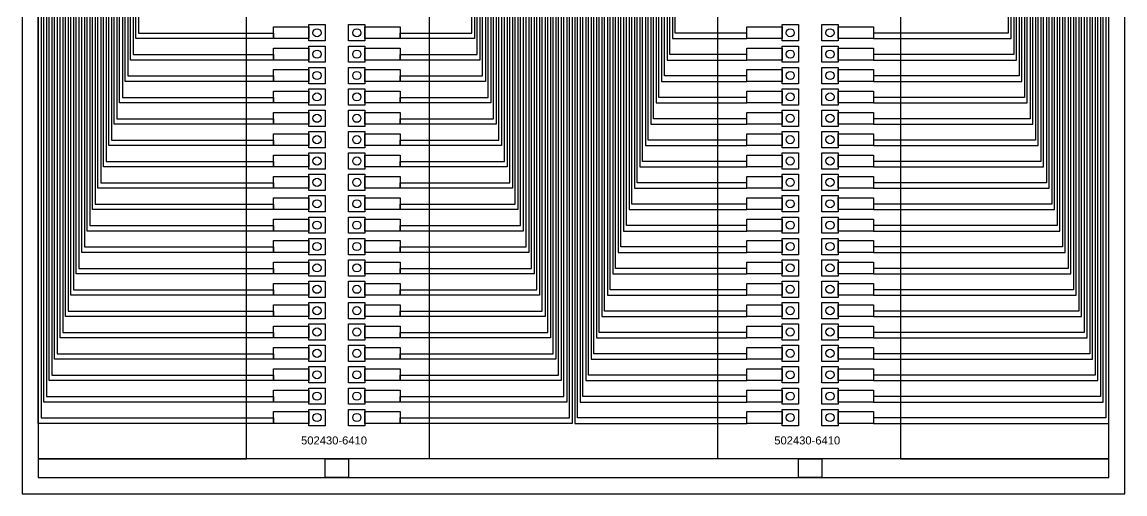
# Model space of a CAD drawing. Header units: inches. Extents: x 11033 to 102276, y 10578 to 36264.
# Drawn here: x 23942 to 44605, y 10690 to 19520 of the extents above; entities that cross this region are included whole.
import ezdxf

# ---------------------------------------------------------------- set-up
doc = ezdxf.new("R2010")
doc.units = ezdxf.units.IN
doc.header["$MEASUREMENT"] = 0
for name, color, linetype in [('board outline', 130, 'Continuous'), ('bottom copper', 160, 'Continuous'), ('bottom solder mask', 94, 'Continuous'), ('drill', 44, 'Continuous'), ('top copper', 10, 'Continuous'), ('top solder mask', 90, 'Continuous')]:
    doc.layers.add(name, color=color, linetype=linetype)
doc.styles.get("Standard").update_dxf_attribs({"font": 'arial.ttf'})

msp = doc.modelspace()

# ---------------------------------------------------------------- linework, layer by layer
at = {"layer": 'board outline'}
msp.add_lwpolyline([(23942, 10690), (44605, 10690), (44605, 36264), (23942, 36264)], close=True, dxfattribs=at)
at = {"layer": 'bottom copper'}
for points in [[(24246, 25195), (24246, 11345), (28146, 11345), (28146, 12345), (28146, 25195)], [(31575, 25195), (36971, 25195), (36971, 15295), (36971, 11345), (31575, 11345)], [(40400, 25195), (40400, 11345), (44300, 11345), (44300, 12345), (44300, 25195)], [(29315, 19210), (28655, 19210), (28655, 19430), (29315, 19430)], [(29315, 19167), (29315, 19472), (29620, 19472), (29620, 19167)], [(30060, 19167), (30060, 19472), (30365, 19472), (30365, 19167)], [(31025, 19210), (30365, 19210), (30365, 19430), (31025, 19430)], [(38181, 19210), (37521, 19210), (37521, 19430), (38181, 19430)], [(38181, 19167), (38181, 19472), (38486, 19472), (38486, 19167)], [(38926, 19167), (38926, 19472), (39231, 19472), (39231, 19167)], [(39891, 19210), (39231, 19210), (39231, 19430), (39891, 19430)], [(29315, 18810), (28655, 18810), (28655, 19030), (29315, 19030)], [(29315, 18767), (29315, 19072), (29620, 19072), (29620, 18767)], [(30060, 18767), (30060, 19072), (30365, 19072), (30365, 18767)], [(31025, 18810), (30365, 18810), (30365, 19030), (31025, 19030)], [(38181, 18810), (37521, 18810), (37521, 19030), (38181, 19030)], [(38181, 18767), (38181, 19072), (38486, 19072), (38486, 18767)], [(38926, 18767), (38926, 19072), (39231, 19072), (39231, 18767)], [(39891, 18810), (39231, 18810), (39231, 19030), (39891, 19030)], [(29315, 18410), (28655, 18410), (28655, 18630), (29315, 18630)], [(29315, 18367), (29315, 18672), (29620, 18672), (29620, 18367)], [(30060, 18367), (30060, 18672), (30365, 18672), (30365, 18367)], [(31025, 18410), (30365, 18410), (30365, 18630), (31025, 18630)], [(38181, 18410), (37521, 18410), (37521, 18630), (38181, 18630)], [(38181, 18367), (38181, 18672), (38486, 18672), (38486, 18367)], [(38926, 18367), (38926, 18672), (39231, 18672), (39231, 18367)], [(39891, 18410), (39231, 18410), (39231, 18630), (39891, 18630)], [(29315, 18010), (28655, 18010), (28655, 18230), (29315, 18230)], [(29315, 17967), (29315, 18272), (29620, 18272), (29620, 17967)], [(30060, 17967), (30060, 18272), (30365, 18272), (30365, 17967)], [(31025, 18010), (30365, 18010), (30365, 18230), (31025, 18230)], [(38181, 18010), (37521, 18010), (37521, 18230), (38181, 18230)], [(38181, 17967), (38181, 18272), (38486, 18272), (38486, 17967)], [(38926, 17967), (38926, 18272), (39231, 18272), (39231, 17967)], [(39891, 18010), (39231, 18010), (39231, 18230), (39891, 18230)], [(29315, 17610), (28655, 17610), (28655, 17830), (29315, 17830)], [(29315, 17567), (29315, 17872), (29620, 17872), (29620, 17567)], [(30060, 17567), (30060, 17872), (30365, 17872), (30365, 17567)], [(31025, 17610), (30365, 17610), (30365, 17830), (31025, 17830)], [(38181, 17610), (37521, 17610), (37521, 17830), (38181, 17830)], [(38181, 17567), (38181, 17872), (38486, 17872), (38486, 17567)], [(38926, 17567), (38926, 17872), (39231, 17872), (39231, 17567)], [(39891, 17610), (39231, 17610), (39231, 17830), (39891, 17830)], [(29315, 17210), (28655, 17210), (28655, 17430), (29315, 17430)], [(29315, 17167), (29315, 17472), (29620, 17472), (29620, 17167)], [(30060, 17167), (30060, 17472), (30365, 17472), (30365, 17167)], [(31025, 17210), (30365, 17210), (30365, 17430), (31025, 17430)], [(38181, 17210), (37521, 17210), (37521, 17430), (38181, 17430)], [(38181, 17167), (38181, 17472), (38486, 17472), (38486, 17167)], [(38926, 17167), (38926, 17472), (39231, 17472), (39231, 17167)], [(39891, 17210), (39231, 17210), (39231, 17430), (39891, 17430)], [(29315, 16810), (28655, 16810), (28655, 17030), (29315, 17030)], [(29315, 16767), (29315, 17072), (29620, 17072), (29620, 16767)], [(30060, 16767), (30060, 17072), (30365, 17072), (30365, 16767)], [(31025, 16810), (30365, 16810), (30365, 17030), (31025, 17030)], [(38181, 16810), (37521, 16810), (37521, 17030), (38181, 17030)], [(38181, 16767), (38181, 17072), (38486, 17072), (38486, 16767)], [(38926, 16767), (38926, 17072), (39231, 17072), (39231, 16767)], [(39891, 16810), (39231, 16810), (39231, 17030), (39891, 17030)], [(29315, 16410), (28655, 16410), (28655, 16630), (29315, 16630)], [(29315, 16367), (29315, 16672), (29620, 16672), (29620, 16367)], [(30060, 16367), (30060, 16672), (30365, 16672), (30365, 16367)], [(31025, 16410), (30365, 16410), (30365, 16630), (31025, 16630)], [(38181, 16410), (37521, 16410), (37521, 16630), (38181, 16630)], [(38181, 16367), (38181, 16672), (38486, 16672), (38486, 16367)], [(38926, 16367), (38926, 16672), (39231, 16672), (39231, 16367)], [(39891, 16410), (39231, 16410), (39231, 16630), (39891, 16630)], [(29315, 16010), (28655, 16010), (28655, 16230), (29315, 16230)], [(29315, 15967), (29315, 16272), (29620, 16272), (29620, 15967)], [(30060, 15967), (30060, 16272), (30365, 16272), (30365, 15967)], [(31025, 16010), (30365, 16010), (30365, 16230), (31025, 16230)], [(38181, 16010), (37521, 16010), (37521, 16230), (38181, 16230)], [(38181, 15967), (38181, 16272), (38486, 16272), (38486, 15967)], [(38926, 15967), (38926, 16272), (39231, 16272), (39231, 15967)], [(39891, 16010), (39231, 16010), (39231, 16230), (39891, 16230)], [(29315, 15610), (28655, 15610), (28655, 15830), (29315, 15830)], [(29315, 15567), (29315, 15872), (29620, 15872), (29620, 15567)], [(30060, 15567), (30060, 15872), (30365, 15872), (30365, 15567)], [(31025, 15610), (30365, 15610), (30365, 15830), (31025, 15830)], [(38181, 15610), (37521, 15610), (37521, 15830), (38181, 15830)], [(38181, 15567), (38181, 15872), (38486, 15872), (38486, 15567)], [(38926, 15567), (38926, 15872), (39231, 15872), (39231, 15567)], [(39891, 15610), (39231, 15610), (39231, 15830), (39891, 15830)], [(29315, 15210), (28655, 15210), (28655, 15430), (29315, 15430)], [(29315, 15167), (29315, 15472), (29620, 15472), (29620, 15167)], [(30060, 15167), (30060, 15472), (30365, 15472), (30365, 15167)], [(31025, 15210), (30365, 15210), (30365, 15430), (31025, 15430)], [(38181, 15210), (37521, 15210), (37521, 15430), (38181, 15430)], [(38181, 15167), (38181, 15472), (38486, 15472), (38486, 15167)], [(38926, 15167), (38926, 15472), (39231, 15472), (39231, 15167)], [(39891, 15210), (39231, 15210), (39231, 15430), (39891, 15430)], [(29315, 14810), (28655, 14810), (28655, 15030), (29315, 15030)], [(29315, 14767), (29315, 15072), (29620, 15072), (29620, 14767)], [(30060, 14767), (30060, 15072), (30365, 15072), (30365, 14767)], [(31025, 14810), (30365, 14810), (30365, 15030), (31025, 15030)], [(38181, 14810), (37521, 14810), (37521, 15030), (38181, 15030)], [(38181, 14767), (38181, 15072), (38486, 15072), (38486, 14767)], [(38926, 14767), (38926, 15072), (39231, 15072), (39231, 14767)], [(39891, 14810), (39231, 14810), (39231, 15030), (39891, 15030)], [(29315, 14367), (29315, 14672), (29620, 14672), (29620, 14367)], [(30060, 14367), (30060, 14672), (30365, 14672), (30365, 14367)], [(38181, 14367), (38181, 14672), (38486, 14672), (38486, 14367)], [(38926, 14367), (38926, 14672), (39231, 14672), (39231, 14367)], [(29315, 14410), (28655, 14410), (28655, 14630), (29315, 14630)], [(31025, 14410), (30365, 14410), (30365, 14630), (31025, 14630)], [(38181, 14410), (37521, 14410), (37521, 14630), (38181, 14630)], [(39891, 14410), (39231, 14410), (39231, 14630), (39891, 14630)], [(29315, 13967), (29315, 14272), (29620, 14272), (29620, 13967)], [(30060, 13967), (30060, 14272), (30365, 14272), (30365, 13967)], [(38181, 13967), (38181, 14272), (38486, 14272), (38486, 13967)], [(38926, 13967), (38926, 14272), (39231, 14272), (39231, 13967)], [(29315, 14010), (28655, 14010), (28655, 14230), (29315, 14230)], [(31025, 14010), (30365, 14010), (30365, 14230), (31025, 14230)], [(38181, 14010), (37521, 14010), (37521, 14230), (38181, 14230)], [(39891, 14010), (39231, 14010), (39231, 14230), (39891, 14230)], [(29315, 13567), (29315, 13872), (29620, 13872), (29620, 13567)], [(30060, 13567), (30060, 13872), (30365, 13872), (30365, 13567)], [(38181, 13567), (38181, 13872), (38486, 13872), (38486, 13567)], [(38926, 13567), (38926, 13872), (39231, 13872), (39231, 13567)], [(29315, 13610), (28655, 13610), (28655, 13830), (29315, 13830)], [(31025, 13610), (30365, 13610), (30365, 13830), (31025, 13830)], [(38181, 13610), (37521, 13610), (37521, 13830), (38181, 13830)], [(39891, 13610), (39231, 13610), (39231, 13830), (39891, 13830)], [(29315, 13167), (29315, 13472), (29620, 13472), (29620, 13167)], [(30060, 13167), (30060, 13472), (30365, 13472), (30365, 13167)], [(38181, 13167), (38181, 13472), (38486, 13472), (38486, 13167)], [(38926, 13167), (38926, 13472), (39231, 13472), (39231, 13167)], [(29315, 13210), (28655, 13210), (28655, 13430), (29315, 13430)], [(31025, 13210), (30365, 13210), (30365, 13430), (31025, 13430)], [(38181, 13210), (37521, 13210), (37521, 13430), (38181, 13430)], [(39891, 13210), (39231, 13210), (39231, 13430), (39891, 13430)], [(29315, 12810), (28655, 12810), (28655, 13030), (29315, 13030)], [(29315, 12767), (29315, 13072), (29620, 13072), (29620, 12767)], [(30060, 12767), (30060, 13072), (30365, 13072), (30365, 12767)], [(31025, 12810), (30365, 12810), (30365, 13030), (31025, 13030)], [(38181, 12810), (37521, 12810), (37521, 13030), (38181, 13030)], [(38181, 12767), (38181, 13072), (38486, 13072), (38486, 12767)], [(38926, 12767), (38926, 13072), (39231, 13072), (39231, 12767)], [(39891, 12810), (39231, 12810), (39231, 13030), (39891, 13030)], [(29315, 12410), (28655, 12410), (28655, 12630), (29315, 12630)], [(29315, 12367), (29315, 12672), (29620, 12672), (29620, 12367)], [(30060, 12367), (30060, 12672), (30365, 12672), (30365, 12367)], [(31025, 12410), (30365, 12410), (30365, 12630), (31025, 12630)], [(38181, 12410), (37521, 12410), (37521, 12630), (38181, 12630)], [(38181, 12367), (38181, 12672), (38486, 12672), (38486, 12367)], [(38926, 12367), (38926, 12672), (39231, 12672), (39231, 12367)], [(39891, 12410), (39231, 12410), (39231, 12630), (39891, 12630)], [(29315, 12010), (28655, 12010), (28655, 12230), (29315, 12230)], [(29315, 11967), (29315, 12272), (29620, 12272), (29620, 11967)], [(30060, 11967), (30060, 12272), (30365, 12272), (30365, 11967)], [(31025, 12010), (30365, 12010), (30365, 12230), (31025, 12230)], [(38181, 12010), (37521, 12010), (37521, 12230), (38181, 12230)], [(38181, 11967), (38181, 12272), (38486, 12272), (38486, 11967)], [(38926, 11967), (38926, 12272), (39231, 12272), (39231, 11967)], [(39891, 12010), (39231, 12010), (39231, 12230), (39891, 12230)], [(24246, 10995), (44300, 10995), (44300, 11345), (24246, 11345)]]:
    msp.add_lwpolyline(points, close=True, dxfattribs=at)
at = {"layer": 'bottom solder mask'}
for points in [[(29315, 19210), (28655, 19210), (28655, 19430), (29315, 19430)], [(31025, 19210), (30365, 19210), (30365, 19430), (31025, 19430)], [(38181, 19210), (37521, 19210), (37521, 19430), (38181, 19430)], [(39891, 19210), (39231, 19210), (39231, 19430), (39891, 19430)], [(29315, 18810), (28655, 18810), (28655, 19030), (29315, 19030)], [(31025, 18810), (30365, 18810), (30365, 19030), (31025, 19030)], [(38181, 18810), (37521, 18810), (37521, 19030), (38181, 19030)], [(39891, 18810), (39231, 18810), (39231, 19030), (39891, 19030)], [(29315, 18410), (28655, 18410), (28655, 18630), (29315, 18630)], [(31025, 18410), (30365, 18410), (30365, 18630), (31025, 18630)], [(38181, 18410), (37521, 18410), (37521, 18630), (38181, 18630)], [(39891, 18410), (39231, 18410), (39231, 18630), (39891, 18630)], [(29315, 18010), (28655, 18010), (28655, 18230), (29315, 18230)], [(31025, 18010), (30365, 18010), (30365, 18230), (31025, 18230)], [(38181, 18010), (37521, 18010), (37521, 18230), (38181, 18230)], [(39891, 18010), (39231, 18010), (39231, 18230), (39891, 18230)], [(29315, 17610), (28655, 17610), (28655, 17830), (29315, 17830)], [(31025, 17610), (30365, 17610), (30365, 17830), (31025, 17830)], [(38181, 17610), (37521, 17610), (37521, 17830), (38181, 17830)], [(39891, 17610), (39231, 17610), (39231, 17830), (39891, 17830)], [(29315, 17210), (28655, 17210), (28655, 17430), (29315, 17430)], [(31025, 17210), (30365, 17210), (30365, 17430), (31025, 17430)], [(38181, 17210), (37521, 17210), (37521, 17430), (38181, 17430)], [(39891, 17210), (39231, 17210), (39231, 17430), (39891, 17430)], [(29315, 16810), (28655, 16810), (28655, 17030), (29315, 17030)], [(31025, 16810), (30365, 16810), (30365, 17030), (31025, 17030)], [(38181, 16810), (37521, 16810), (37521, 17030), (38181, 17030)], [(39891, 16810), (39231, 16810), (39231, 17030), (39891, 17030)], [(29315, 16410), (28655, 16410), (28655, 16630), (29315, 16630)], [(31025, 16410), (30365, 16410), (30365, 16630), (31025, 16630)], [(38181, 16410), (37521, 16410), (37521, 16630), (38181, 16630)], [(39891, 16410), (39231, 16410), (39231, 16630), (39891, 16630)], [(29315, 16010), (28655, 16010), (28655, 16230), (29315, 16230)], [(31025, 16010), (30365, 16010), (30365, 16230), (31025, 16230)], [(38181, 16010), (37521, 16010), (37521, 16230), (38181, 16230)], [(39891, 16010), (39231, 16010), (39231, 16230), (39891, 16230)], [(29315, 15610), (28655, 15610), (28655, 15830), (29315, 15830)], [(31025, 15610), (30365, 15610), (30365, 15830), (31025, 15830)], [(38181, 15610), (37521, 15610), (37521, 15830), (38181, 15830)], [(39891, 15610), (39231, 15610), (39231, 15830), (39891, 15830)], [(29315, 15210), (28655, 15210), (28655, 15430), (29315, 15430)], [(31025, 15210), (30365, 15210), (30365, 15430), (31025, 15430)], [(38181, 15210), (37521, 15210), (37521, 15430), (38181, 15430)], [(39891, 15210), (39231, 15210), (39231, 15430), (39891, 15430)], [(29315, 14810), (28655, 14810), (28655, 15030), (29315, 15030)], [(31025, 14810), (30365, 14810), (30365, 15030), (31025, 15030)], [(38181, 14810), (37521, 14810), (37521, 15030), (38181, 15030)], [(39891, 14810), (39231, 14810), (39231, 15030), (39891, 15030)], [(29315, 14410), (28655, 14410), (28655, 14630), (29315, 14630)], [(31025, 14410), (30365, 14410), (30365, 14630), (31025, 14630)], [(38181, 14410), (37521, 14410), (37521, 14630), (38181, 14630)], [(39891, 14410), (39231, 14410), (39231, 14630), (39891, 14630)], [(29315, 14010), (28655, 14010), (28655, 14230), (29315, 14230)], [(31025, 14010), (30365, 14010), (30365, 14230), (31025, 14230)], [(38181, 14010), (37521, 14010), (37521, 14230), (38181, 14230)], [(39891, 14010), (39231, 14010), (39231, 14230), (39891, 14230)], [(29315, 13610), (28655, 13610), (28655, 13830), (29315, 13830)], [(31025, 13610), (30365, 13610), (30365, 13830), (31025, 13830)], [(38181, 13610), (37521, 13610), (37521, 13830), (38181, 13830)], [(39891, 13610), (39231, 13610), (39231, 13830), (39891, 13830)], [(29315, 13210), (28655, 13210), (28655, 13430), (29315, 13430)], [(31025, 13210), (30365, 13210), (30365, 13430), (31025, 13430)], [(38181, 13210), (37521, 13210), (37521, 13430), (38181, 13430)], [(39891, 13210), (39231, 13210), (39231, 13430), (39891, 13430)], [(29315, 12810), (28655, 12810), (28655, 13030), (29315, 13030)], [(31025, 12810), (30365, 12810), (30365, 13030), (31025, 13030)], [(38181, 12810), (37521, 12810), (37521, 13030), (38181, 13030)], [(39891, 12810), (39231, 12810), (39231, 13030), (39891, 13030)], [(29315, 12410), (28655, 12410), (28655, 12630), (29315, 12630)], [(31025, 12410), (30365, 12410), (30365, 12630), (31025, 12630)], [(38181, 12410), (37521, 12410), (37521, 12630), (38181, 12630)], [(39891, 12410), (39231, 12410), (39231, 12630), (39891, 12630)], [(29315, 12010), (28655, 12010), (28655, 12230), (29315, 12230)], [(31025, 12010), (30365, 12010), (30365, 12230), (31025, 12230)], [(38181, 12010), (37521, 12010), (37521, 12230), (38181, 12230)], [(39891, 12010), (39231, 12010), (39231, 12230), (39891, 12230)], [(30060, 10995), (29620, 10995), (29620, 11345), (30060, 11345)], [(38926, 10995), (38486, 10995), (38486, 11345), (38926, 11345)]]:
    msp.add_lwpolyline(points, close=True, dxfattribs=at)
at = {"layer": 'drill'}
for centre in [(29468, 19320), (30213, 19320), (38334, 19320), (39079, 19320), (29468, 18920), (30213, 18920), (38334, 18920), (39079, 18920), (29468, 18520), (30213, 18520), (38334, 18520), (39079, 18520), (29468, 18120), (30213, 18120), (38334, 18120), (39079, 18120), (29468, 17720), (30213, 17720), (38334, 17720), (39079, 17720), (29468, 17320), (30213, 17320), (38334, 17320), (39079, 17320), (29468, 16920), (30213, 16920), (38334, 16920), (39079, 16920), (29468, 16520), (30213, 16520), (38334, 16520), (39079, 16520), (29468, 16120), (30213, 16120), (38334, 16120), (39079, 16120), (29468, 15720), (30213, 15720), (38334, 15720), (39079, 15720), (29468, 15320), (30213, 15320), (38334, 15320), (39079, 15320), (29468, 14920), (30213, 14920), (38334, 14920), (39079, 14920), (29468, 14520), (30213, 14520), (38334, 14520), (39079, 14520), (29468, 14120), (30213, 14120), (38334, 14120), (39079, 14120), (29468, 13720), (30213, 13720), (38334, 13720), (39079, 13720), (29468, 13320), (30213, 13320), (38334, 13320), (39079, 13320), (29468, 12920), (30213, 12920), (38334, 12920), (39079, 12920), (29468, 12520), (30213, 12520), (38334, 12520), (39079, 12520), (29468, 12120), (30213, 12120), (38334, 12120), (39079, 12120)]:
    msp.add_circle(centre, 76.2, dxfattribs=at)
at = {"layer": 'top copper'}
for points in [[(33224, 35959), (33224, 35908), (24297, 35908), (24297, 24111), (24297, 12111), (28655, 12111), (28655, 12010), (24246, 12010), (24246, 24111), (24246, 35959)], [(35322, 35959), (35322, 35908), (44249, 35908), (44249, 24111), (44249, 12111), (39891, 12111), (39891, 12010), (44300, 12010), (44300, 24111), (44300, 35959)], [(33224, 35857), (33224, 35806), (24399, 35806), (24399, 24111), (24399, 12511), (28655, 12511), (28655, 12410), (24348, 12410), (24348, 24111), (24348, 35857)], [(33224, 35756), (33224, 35705), (24500, 35705), (24500, 24111), (24500, 12911), (28655, 12911), (28655, 12810), (24450, 12810), (24450, 24111), (24450, 35756)], [(35322, 35857), (35322, 35806), (44148, 35806), (44148, 24111), (44148, 12511), (39891, 12511), (39891, 12410), (44198, 12410), (44198, 24111), (44198, 35857)], [(35322, 35756), (35322, 35705), (44046, 35705), (44046, 24111), (44046, 12911), (39891, 12911), (39891, 12810), (44097, 12810), (44097, 24111), (44097, 35756)], [(33224, 35654), (33224, 35603), (24602, 35603), (24602, 24111), (24602, 13311), (28655, 13311), (28655, 13210), (24551, 13210), (24551, 24111), (24551, 35654)], [(33224, 35552), (33224, 35502), (24704, 35502), (24704, 24111), (24704, 13711), (28655, 13711), (28655, 13610), (24653, 13610), (24653, 24111), (24653, 35552)], [(35322, 35654), (35322, 35603), (43944, 35603), (43944, 24111), (43944, 13311), (39891, 13311), (39891, 13210), (43995, 13210), (43995, 24111), (43995, 35654)], [(35322, 35552), (35322, 35502), (43843, 35502), (43843, 24111), (43843, 13711), (39891, 13711), (39891, 13610), (43894, 13610), (43894, 24111), (43894, 35552)], [(33224, 35451), (33224, 35400), (24805, 35400), (24805, 24111), (24805, 14111), (28655, 14111), (28655, 14010), (24754, 14010), (24754, 24111), (24754, 35451)], [(33224, 35349), (33224, 35298), (24907, 35298), (24907, 24111), (24907, 14511), (28655, 14511), (28655, 14410), (24856, 14410), (24856, 24111), (24856, 35349)], [(35322, 35451), (35322, 35400), (43741, 35400), (43741, 24111), (43741, 14111), (39891, 14111), (39891, 14010), (43792, 14010), (43792, 24111), (43792, 35451)], [(35322, 35349), (35322, 35298), (43640, 35298), (43640, 24111), (43640, 14511), (39891, 14511), (39891, 14410), (43690, 14410), (43690, 24111), (43690, 35349)], [(33224, 35248), (33224, 35197), (25008, 35197), (25008, 24111), (25008, 14911), (28655, 14911), (28655, 14810), (24958, 14810), (24958, 24111), (24958, 35248)], [(33224, 35146), (33224, 35095), (25110, 35095), (25110, 24111), (25110, 15311), (28655, 15311), (28655, 15210), (25059, 15210), (25059, 24111), (25059, 35146)], [(35322, 35248), (35322, 35197), (43538, 35197), (43538, 24111), (43538, 14911), (39891, 14911), (39891, 14810), (43589, 14810), (43589, 24111), (43589, 35248)], [(35322, 35146), (35322, 35095), (43436, 35095), (43436, 24111), (43436, 15311), (39891, 15311), (39891, 15210), (43487, 15210), (43487, 24111), (43487, 35146)], [(33224, 35044), (33224, 34994), (25212, 34994), (25212, 24111), (25212, 15711), (28655, 15711), (28655, 15610), (25161, 15610), (25161, 24111), (25161, 35044)], [(33224, 34943), (33224, 34892), (25313, 34892), (25313, 24111), (25313, 16111), (28655, 16111), (28655, 16010), (25262, 16010), (25262, 24111), (25262, 34943)], [(35322, 35044), (35322, 34994), (43335, 34994), (43335, 24111), (43335, 15711), (39891, 15711), (39891, 15610), (43386, 15610), (43386, 24111), (43386, 35044)], [(35322, 34943), (35322, 34892), (43233, 34892), (43233, 24111), (43233, 16111), (39891, 16111), (39891, 16010), (43284, 16010), (43284, 24111), (43284, 34943)], [(33224, 34841), (33224, 34790), (25415, 34790), (25415, 24111), (25415, 16511), (28655, 16511), (28655, 16410), (25364, 16410), (25364, 24111), (25364, 34841)], [(33224, 34740), (33224, 34689), (25516, 34689), (25516, 24111), (25516, 16911), (28655, 16911), (28655, 16810), (25466, 16810), (25466, 24111), (25466, 34740)], [(35322, 34841), (35322, 34790), (43132, 34790), (43132, 24111), (43132, 16511), (39891, 16511), (39891, 16410), (43182, 16410), (43182, 24111), (43182, 34841)], [(35322, 34740), (35322, 34689), (43030, 34689), (43030, 24111), (43030, 16911), (39891, 16911), (39891, 16810), (43081, 16810), (43081, 24111), (43081, 34740)], [(33224, 34638), (33224, 34587), (25618, 34587), (25618, 24111), (25618, 17311), (28655, 17311), (28655, 17210), (25567, 17210), (25567, 24111), (25567, 34638)], [(33224, 34536), (33224, 34486), (25720, 34486), (25720, 24111), (25720, 17711), (28655, 17711), (28655, 17610), (25669, 17610), (25669, 24111), (25669, 34536)], [(35322, 34638), (35322, 34587), (42928, 34587), (42928, 24111), (42928, 17311), (39891, 17311), (39891, 17210), (42979, 17210), (42979, 24111), (42979, 34638)], [(35322, 34536), (35322, 34486), (42827, 34486), (42827, 24111), (42827, 17711), (39891, 17711), (39891, 17610), (42878, 17610), (42878, 24111), (42878, 34536)], [(33224, 34435), (33224, 34384), (25821, 34384), (25821, 24111), (25821, 18111), (28655, 18111), (28655, 18010), (25770, 18010), (25770, 24111), (25770, 34435)], [(33224, 34333), (33224, 34282), (25923, 34282), (25923, 24111), (25923, 18511), (28655, 18511), (28655, 18410), (25872, 18410), (25872, 24111), (25872, 34333)], [(35322, 34435), (35322, 34384), (42725, 34384), (42725, 24111), (42725, 18111), (39891, 18111), (39891, 18010), (42776, 18010), (42776, 24111), (42776, 34435)], [(35322, 34333), (35322, 34282), (42624, 34282), (42624, 24111), (42624, 18511), (39891, 18511), (39891, 18410), (42674, 18410), (42674, 24111), (42674, 34333)], [(33224, 34232), (33224, 34181), (26024, 34181), (26024, 24111), (26024, 18911), (28655, 18911), (28655, 18810), (25974, 18810), (25974, 24111), (25974, 34232)], [(33224, 34130), (33224, 34079), (26126, 34079), (26126, 24111), (26126, 19311), (28655, 19311), (28655, 19210), (26075, 19210), (26075, 24111), (26075, 34130)], [(35322, 34232), (35322, 34181), (42522, 34181), (42522, 24111), (42522, 18911), (39891, 18911), (39891, 18810), (42573, 18810), (42573, 24111), (42573, 34232)], [(35322, 34130), (35322, 34079), (42420, 34079), (42420, 24111), (42420, 19311), (39891, 19311), (39891, 19210), (42471, 19210), (42471, 24111), (42471, 34130)], [(31025, 19210), (31025, 19311), (32368, 19311), (32368, 24511), (32419, 24511), (32419, 19210)], [(31025, 18810), (31025, 18911), (32470, 18911), (32470, 24511), (32521, 24511), (32521, 18810)], [(31025, 18410), (31025, 18511), (32571, 18511), (32571, 24511), (32622, 24511), (32622, 18410)], [(31025, 18010), (31025, 18111), (32673, 18111), (32673, 24511), (32724, 24511), (32724, 18010)], [(31025, 17610), (31025, 17711), (32775, 17711), (32775, 24511), (32825, 24511), (32825, 17610)], [(31025, 17210), (31025, 17311), (32876, 17311), (32876, 24511), (32927, 24511), (32927, 17210)], [(31025, 16810), (31025, 16911), (32978, 16911), (32978, 24511), (33029, 24511), (33029, 16810)], [(31025, 16410), (31025, 16511), (33079, 16511), (33079, 24511), (33130, 24511), (33130, 16410)], [(31025, 16010), (31025, 16111), (33181, 16111), (33181, 24511), (33232, 24511), (33232, 16010)], [(31025, 15610), (31025, 15711), (33283, 15711), (33283, 24511), (33333, 24511), (33333, 15610)], [(31025, 15210), (31025, 15311), (33384, 15311), (33384, 24511), (33435, 24511), (33435, 15210)], [(31025, 14810), (31025, 14911), (33486, 14911), (33486, 24511), (33537, 24511), (33537, 14810)], [(31025, 14410), (31025, 14511), (33587, 14511), (33587, 24511), (33638, 24511), (33638, 14410)], [(31025, 14010), (31025, 14111), (33689, 14111), (33689, 24511), (33740, 24511), (33740, 14010)], [(31025, 13610), (31025, 13711), (33791, 13711), (33791, 24511), (33841, 24511), (33841, 13610)], [(31025, 13210), (31025, 13311), (33892, 13311), (33892, 24511), (33943, 24511), (33943, 13210)], [(31025, 12810), (31025, 12911), (33994, 12911), (33994, 24511), (34045, 24511), (34045, 12810)], [(31025, 12410), (31025, 12511), (34095, 12511), (34095, 24511), (34146, 24511), (34146, 12410)], [(31025, 12010), (31025, 12111), (34197, 12111), (34197, 24511), (34248, 24511), (34248, 12010)], [(37521, 12010), (37521, 12111), (34349, 12111), (34349, 24511), (34299, 24511), (34299, 12010)], [(37521, 12410), (37521, 12511), (34451, 12511), (34451, 24511), (34400, 24511), (34400, 12410)], [(37521, 12810), (37521, 12911), (34553, 12911), (34553, 24511), (34502, 24511), (34502, 12810)], [(37521, 13210), (37521, 13311), (34654, 13311), (34654, 24511), (34603, 24511), (34603, 13210)], [(37521, 13610), (37521, 13711), (34756, 13711), (34756, 24511), (34705, 24511), (34705, 13610)], [(37521, 14010), (37521, 14111), (34857, 14111), (34857, 24511), (34807, 24511), (34807, 14010)], [(37521, 14410), (37521, 14511), (34959, 14511), (34959, 24511), (34908, 24511), (34908, 14410)], [(37521, 14810), (37521, 14911), (35061, 14911), (35061, 24511), (35010, 24511), (35010, 14810)], [(37521, 15210), (37521, 15311), (35162, 15311), (35162, 24511), (35111, 24511), (35111, 15210)], [(37521, 15610), (37521, 15711), (35264, 15711), (35264, 24511), (35213, 24511), (35213, 15610)], [(37521, 16010), (37521, 16111), (35365, 16111), (35365, 24511), (35315, 24511), (35315, 16010)], [(37521, 16410), (37521, 16511), (35467, 16511), (35467, 24511), (35416, 24511), (35416, 16410)], [(37521, 16810), (37521, 16911), (35569, 16911), (35569, 24511), (35518, 24511), (35518, 16810)], [(37521, 17210), (37521, 17311), (35670, 17311), (35670, 24511), (35619, 24511), (35619, 17210)], [(37521, 17610), (37521, 17711), (35772, 17711), (35772, 24511), (35721, 24511), (35721, 17610)], [(37521, 18010), (37521, 18111), (35873, 18111), (35873, 24511), (35823, 24511), (35823, 18010)], [(37521, 18410), (37521, 18511), (35975, 18511), (35975, 24511), (35924, 24511), (35924, 18410)], [(37521, 18810), (37521, 18911), (36077, 18911), (36077, 24511), (36026, 24511), (36026, 18810)], [(37521, 19210), (37521, 19311), (36178, 19311), (36178, 24511), (36127, 24511), (36127, 19210)], [(29315, 19210), (28655, 19210), (28655, 19430), (29315, 19430)], [(29315, 19167), (29315, 19472), (29620, 19472), (29620, 19167)], [(30060, 19167), (30060, 19472), (30365, 19472), (30365, 19167)], [(31025, 19210), (30365, 19210), (30365, 19430), (31025, 19430)], [(38181, 19210), (37521, 19210), (37521, 19430), (38181, 19430)], [(38181, 19167), (38181, 19472), (38486, 19472), (38486, 19167)], [(38926, 19167), (38926, 19472), (39231, 19472), (39231, 19167)], [(39891, 19210), (39231, 19210), (39231, 19430), (39891, 19430)], [(29315, 18810), (28655, 18810), (28655, 19030), (29315, 19030)], [(29315, 18767), (29315, 19072), (29620, 19072), (29620, 18767)], [(30060, 18767), (30060, 19072), (30365, 19072), (30365, 18767)], [(31025, 18810), (30365, 18810), (30365, 19030), (31025, 19030)], [(38181, 18810), (37521, 18810), (37521, 19030), (38181, 19030)], [(38181, 18767), (38181, 19072), (38486, 19072), (38486, 18767)], [(38926, 18767), (38926, 19072), (39231, 19072), (39231, 18767)], [(39891, 18810), (39231, 18810), (39231, 19030), (39891, 19030)], [(29315, 18410), (28655, 18410), (28655, 18630), (29315, 18630)], [(29315, 18367), (29315, 18672), (29620, 18672), (29620, 18367)], [(30060, 18367), (30060, 18672), (30365, 18672), (30365, 18367)], [(31025, 18410), (30365, 18410), (30365, 18630), (31025, 18630)], [(38181, 18410), (37521, 18410), (37521, 18630), (38181, 18630)], [(38181, 18367), (38181, 18672), (38486, 18672), (38486, 18367)], [(38926, 18367), (38926, 18672), (39231, 18672), (39231, 18367)], [(39891, 18410), (39231, 18410), (39231, 18630), (39891, 18630)], [(29315, 18010), (28655, 18010), (28655, 18230), (29315, 18230)], [(29315, 17967), (29315, 18272), (29620, 18272), (29620, 17967)], [(30060, 17967), (30060, 18272), (30365, 18272), (30365, 17967)], [(31025, 18010), (30365, 18010), (30365, 18230), (31025, 18230)], [(38181, 18010), (37521, 18010), (37521, 18230), (38181, 18230)], [(38181, 17967), (38181, 18272), (38486, 18272), (38486, 17967)], [(38926, 17967), (38926, 18272), (39231, 18272), (39231, 17967)], [(39891, 18010), (39231, 18010), (39231, 18230), (39891, 18230)], [(29315, 17610), (28655, 17610), (28655, 17830), (29315, 17830)], [(29315, 17567), (29315, 17872), (29620, 17872), (29620, 17567)], [(30060, 17567), (30060, 17872), (30365, 17872), (30365, 17567)], [(31025, 17610), (30365, 17610), (30365, 17830), (31025, 17830)], [(38181, 17610), (37521, 17610), (37521, 17830), (38181, 17830)], [(38181, 17567), (38181, 17872), (38486, 17872), (38486, 17567)], [(38926, 17567), (38926, 17872), (39231, 17872), (39231, 17567)], [(39891, 17610), (39231, 17610), (39231, 17830), (39891, 17830)], [(29315, 17210), (28655, 17210), (28655, 17430), (29315, 17430)], [(29315, 17167), (29315, 17472), (29620, 17472), (29620, 17167)], [(30060, 17167), (30060, 17472), (30365, 17472), (30365, 17167)], [(31025, 17210), (30365, 17210), (30365, 17430), (31025, 17430)], [(38181, 17210), (37521, 17210), (37521, 17430), (38181, 17430)], [(38181, 17167), (38181, 17472), (38486, 17472), (38486, 17167)], [(38926, 17167), (38926, 17472), (39231, 17472), (39231, 17167)], [(39891, 17210), (39231, 17210), (39231, 17430), (39891, 17430)], [(29315, 16810), (28655, 16810), (28655, 17030), (29315, 17030)], [(29315, 16767), (29315, 17072), (29620, 17072), (29620, 16767)], [(30060, 16767), (30060, 17072), (30365, 17072), (30365, 16767)], [(31025, 16810), (30365, 16810), (30365, 17030), (31025, 17030)], [(38181, 16810), (37521, 16810), (37521, 17030), (38181, 17030)], [(38181, 16767), (38181, 17072), (38486, 17072), (38486, 16767)], [(38926, 16767), (38926, 17072), (39231, 17072), (39231, 16767)], [(39891, 16810), (39231, 16810), (39231, 17030), (39891, 17030)], [(29315, 16410), (28655, 16410), (28655, 16630), (29315, 16630)], [(29315, 16367), (29315, 16672), (29620, 16672), (29620, 16367)], [(30060, 16367), (30060, 16672), (30365, 16672), (30365, 16367)], [(31025, 16410), (30365, 16410), (30365, 16630), (31025, 16630)], [(38181, 16410), (37521, 16410), (37521, 16630), (38181, 16630)], [(38181, 16367), (38181, 16672), (38486, 16672), (38486, 16367)], [(38926, 16367), (38926, 16672), (39231, 16672), (39231, 16367)], [(39891, 16410), (39231, 16410), (39231, 16630), (39891, 16630)], [(29315, 16010), (28655, 16010), (28655, 16230), (29315, 16230)], [(29315, 15967), (29315, 16272), (29620, 16272), (29620, 15967)], [(30060, 15967), (30060, 16272), (30365, 16272), (30365, 15967)], [(31025, 16010), (30365, 16010), (30365, 16230), (31025, 16230)], [(38181, 16010), (37521, 16010), (37521, 16230), (38181, 16230)], [(38181, 15967), (38181, 16272), (38486, 16272), (38486, 15967)], [(38926, 15967), (38926, 16272), (39231, 16272), (39231, 15967)], [(39891, 16010), (39231, 16010), (39231, 16230), (39891, 16230)], [(29315, 15610), (28655, 15610), (28655, 15830), (29315, 15830)], [(29315, 15567), (29315, 15872), (29620, 15872), (29620, 15567)], [(30060, 15567), (30060, 15872), (30365, 15872), (30365, 15567)], [(31025, 15610), (30365, 15610), (30365, 15830), (31025, 15830)], [(38181, 15610), (37521, 15610), (37521, 15830), (38181, 15830)], [(38181, 15567), (38181, 15872), (38486, 15872), (38486, 15567)], [(38926, 15567), (38926, 15872), (39231, 15872), (39231, 15567)], [(39891, 15610), (39231, 15610), (39231, 15830), (39891, 15830)], [(29315, 15210), (28655, 15210), (28655, 15430), (29315, 15430)], [(29315, 15167), (29315, 15472), (29620, 15472), (29620, 15167)], [(30060, 15167), (30060, 15472), (30365, 15472), (30365, 15167)], [(31025, 15210), (30365, 15210), (30365, 15430), (31025, 15430)], [(38181, 15210), (37521, 15210), (37521, 15430), (38181, 15430)], [(38181, 15167), (38181, 15472), (38486, 15472), (38486, 15167)], [(38926, 15167), (38926, 15472), (39231, 15472), (39231, 15167)], [(39891, 15210), (39231, 15210), (39231, 15430), (39891, 15430)], [(29315, 14810), (28655, 14810), (28655, 15030), (29315, 15030)], [(29315, 14767), (29315, 15072), (29620, 15072), (29620, 14767)], [(30060, 14767), (30060, 15072), (30365, 15072), (30365, 14767)], [(31025, 14810), (30365, 14810), (30365, 15030), (31025, 15030)], [(38181, 14810), (37521, 14810), (37521, 15030), (38181, 15030)], [(38181, 14767), (38181, 15072), (38486, 15072), (38486, 14767)], [(38926, 14767), (38926, 15072), (39231, 15072), (39231, 14767)], [(39891, 14810), (39231, 14810), (39231, 15030), (39891, 15030)], [(29315, 14367), (29315, 14672), (29620, 14672), (29620, 14367)], [(30060, 14367), (30060, 14672), (30365, 14672), (30365, 14367)], [(38181, 14367), (38181, 14672), (38486, 14672), (38486, 14367)], [(38926, 14367), (38926, 14672), (39231, 14672), (39231, 14367)], [(29315, 14410), (28655, 14410), (28655, 14630), (29315, 14630)], [(31025, 14410), (30365, 14410), (30365, 14630), (31025, 14630)], [(38181, 14410), (37521, 14410), (37521, 14630), (38181, 14630)], [(39891, 14410), (39231, 14410), (39231, 14630), (39891, 14630)], [(29315, 13967), (29315, 14272), (29620, 14272), (29620, 13967)], [(30060, 13967), (30060, 14272), (30365, 14272), (30365, 13967)], [(38181, 13967), (38181, 14272), (38486, 14272), (38486, 13967)], [(38926, 13967), (38926, 14272), (39231, 14272), (39231, 13967)], [(29315, 14010), (28655, 14010), (28655, 14230), (29315, 14230)], [(31025, 14010), (30365, 14010), (30365, 14230), (31025, 14230)], [(38181, 14010), (37521, 14010), (37521, 14230), (38181, 14230)], [(39891, 14010), (39231, 14010), (39231, 14230), (39891, 14230)], [(29315, 13567), (29315, 13872), (29620, 13872), (29620, 13567)], [(30060, 13567), (30060, 13872), (30365, 13872), (30365, 13567)], [(38181, 13567), (38181, 13872), (38486, 13872), (38486, 13567)], [(38926, 13567), (38926, 13872), (39231, 13872), (39231, 13567)], [(29315, 13610), (28655, 13610), (28655, 13830), (29315, 13830)], [(31025, 13610), (30365, 13610), (30365, 13830), (31025, 13830)], [(38181, 13610), (37521, 13610), (37521, 13830), (38181, 13830)], [(39891, 13610), (39231, 13610), (39231, 13830), (39891, 13830)], [(29315, 13167), (29315, 13472), (29620, 13472), (29620, 13167)], [(30060, 13167), (30060, 13472), (30365, 13472), (30365, 13167)], [(38181, 13167), (38181, 13472), (38486, 13472), (38486, 13167)], [(38926, 13167), (38926, 13472), (39231, 13472), (39231, 13167)], [(29315, 13210), (28655, 13210), (28655, 13430), (29315, 13430)], [(31025, 13210), (30365, 13210), (30365, 13430), (31025, 13430)], [(38181, 13210), (37521, 13210), (37521, 13430), (38181, 13430)], [(39891, 13210), (39231, 13210), (39231, 13430), (39891, 13430)], [(29315, 12810), (28655, 12810), (28655, 13030), (29315, 13030)], [(29315, 12767), (29315, 13072), (29620, 13072), (29620, 12767)], [(30060, 12767), (30060, 13072), (30365, 13072), (30365, 12767)], [(31025, 12810), (30365, 12810), (30365, 13030), (31025, 13030)], [(38181, 12810), (37521, 12810), (37521, 13030), (38181, 13030)], [(38181, 12767), (38181, 13072), (38486, 13072), (38486, 12767)], [(38926, 12767), (38926, 13072), (39231, 13072), (39231, 12767)], [(39891, 12810), (39231, 12810), (39231, 13030), (39891, 13030)], [(29315, 12410), (28655, 12410), (28655, 12630), (29315, 12630)], [(29315, 12367), (29315, 12672), (29620, 12672), (29620, 12367)], [(30060, 12367), (30060, 12672), (30365, 12672), (30365, 12367)], [(31025, 12410), (30365, 12410), (30365, 12630), (31025, 12630)], [(38181, 12410), (37521, 12410), (37521, 12630), (38181, 12630)], [(38181, 12367), (38181, 12672), (38486, 12672), (38486, 12367)], [(38926, 12367), (38926, 12672), (39231, 12672), (39231, 12367)], [(39891, 12410), (39231, 12410), (39231, 12630), (39891, 12630)], [(29315, 12010), (28655, 12010), (28655, 12230), (29315, 12230)], [(29315, 11967), (29315, 12272), (29620, 12272), (29620, 11967)], [(30060, 11967), (30060, 12272), (30365, 12272), (30365, 11967)], [(31025, 12010), (30365, 12010), (30365, 12230), (31025, 12230)], [(38181, 12010), (37521, 12010), (37521, 12230), (38181, 12230)], [(38181, 11967), (38181, 12272), (38486, 12272), (38486, 11967)], [(38926, 11967), (38926, 12272), (39231, 12272), (39231, 11967)], [(39891, 12010), (39231, 12010), (39231, 12230), (39891, 12230)], [(29620, 11345), (30060, 11345), (30060, 10995), (29620, 10995)], [(38486, 11345), (38926, 11345), (38926, 10995), (38486, 10995)]]:
    msp.add_lwpolyline(points, close=True, dxfattribs=at)
at = {"layer": 'top solder mask'}
for points in [[(29315, 19210), (28655, 19210), (28655, 19430), (29315, 19430)], [(31025, 19210), (30365, 19210), (30365, 19430), (31025, 19430)], [(38181, 19210), (37521, 19210), (37521, 19430), (38181, 19430)], [(39891, 19210), (39231, 19210), (39231, 19430), (39891, 19430)], [(29315, 18810), (28655, 18810), (28655, 19030), (29315, 19030)], [(31025, 18810), (30365, 18810), (30365, 19030), (31025, 19030)], [(38181, 18810), (37521, 18810), (37521, 19030), (38181, 19030)], [(39891, 18810), (39231, 18810), (39231, 19030), (39891, 19030)], [(29315, 18410), (28655, 18410), (28655, 18630), (29315, 18630)], [(31025, 18410), (30365, 18410), (30365, 18630), (31025, 18630)], [(38181, 18410), (37521, 18410), (37521, 18630), (38181, 18630)], [(39891, 18410), (39231, 18410), (39231, 18630), (39891, 18630)], [(29315, 18010), (28655, 18010), (28655, 18230), (29315, 18230)], [(31025, 18010), (30365, 18010), (30365, 18230), (31025, 18230)], [(38181, 18010), (37521, 18010), (37521, 18230), (38181, 18230)], [(39891, 18010), (39231, 18010), (39231, 18230), (39891, 18230)], [(29315, 17610), (28655, 17610), (28655, 17830), (29315, 17830)], [(31025, 17610), (30365, 17610), (30365, 17830), (31025, 17830)], [(38181, 17610), (37521, 17610), (37521, 17830), (38181, 17830)], [(39891, 17610), (39231, 17610), (39231, 17830), (39891, 17830)], [(29315, 17210), (28655, 17210), (28655, 17430), (29315, 17430)], [(31025, 17210), (30365, 17210), (30365, 17430), (31025, 17430)], [(38181, 17210), (37521, 17210), (37521, 17430), (38181, 17430)], [(39891, 17210), (39231, 17210), (39231, 17430), (39891, 17430)], [(29315, 16810), (28655, 16810), (28655, 17030), (29315, 17030)], [(31025, 16810), (30365, 16810), (30365, 17030), (31025, 17030)], [(38181, 16810), (37521, 16810), (37521, 17030), (38181, 17030)], [(39891, 16810), (39231, 16810), (39231, 17030), (39891, 17030)], [(29315, 16410), (28655, 16410), (28655, 16630), (29315, 16630)], [(31025, 16410), (30365, 16410), (30365, 16630), (31025, 16630)], [(38181, 16410), (37521, 16410), (37521, 16630), (38181, 16630)], [(39891, 16410), (39231, 16410), (39231, 16630), (39891, 16630)], [(29315, 16010), (28655, 16010), (28655, 16230), (29315, 16230)], [(31025, 16010), (30365, 16010), (30365, 16230), (31025, 16230)], [(38181, 16010), (37521, 16010), (37521, 16230), (38181, 16230)], [(39891, 16010), (39231, 16010), (39231, 16230), (39891, 16230)], [(29315, 15610), (28655, 15610), (28655, 15830), (29315, 15830)], [(31025, 15610), (30365, 15610), (30365, 15830), (31025, 15830)], [(38181, 15610), (37521, 15610), (37521, 15830), (38181, 15830)], [(39891, 15610), (39231, 15610), (39231, 15830), (39891, 15830)], [(29315, 15210), (28655, 15210), (28655, 15430), (29315, 15430)], [(31025, 15210), (30365, 15210), (30365, 15430), (31025, 15430)], [(38181, 15210), (37521, 15210), (37521, 15430), (38181, 15430)], [(39891, 15210), (39231, 15210), (39231, 15430), (39891, 15430)], [(29315, 14810), (28655, 14810), (28655, 15030), (29315, 15030)], [(31025, 14810), (30365, 14810), (30365, 15030), (31025, 15030)], [(38181, 14810), (37521, 14810), (37521, 15030), (38181, 15030)], [(39891, 14810), (39231, 14810), (39231, 15030), (39891, 15030)], [(29315, 14410), (28655, 14410), (28655, 14630), (29315, 14630)], [(31025, 14410), (30365, 14410), (30365, 14630), (31025, 14630)], [(38181, 14410), (37521, 14410), (37521, 14630), (38181, 14630)], [(39891, 14410), (39231, 14410), (39231, 14630), (39891, 14630)], [(29315, 14010), (28655, 14010), (28655, 14230), (29315, 14230)], [(31025, 14010), (30365, 14010), (30365, 14230), (31025, 14230)], [(38181, 14010), (37521, 14010), (37521, 14230), (38181, 14230)], [(39891, 14010), (39231, 14010), (39231, 14230), (39891, 14230)], [(29315, 13610), (28655, 13610), (28655, 13830), (29315, 13830)], [(31025, 13610), (30365, 13610), (30365, 13830), (31025, 13830)], [(38181, 13610), (37521, 13610), (37521, 13830), (38181, 13830)], [(39891, 13610), (39231, 13610), (39231, 13830), (39891, 13830)], [(29315, 13210), (28655, 13210), (28655, 13430), (29315, 13430)], [(31025, 13210), (30365, 13210), (30365, 13430), (31025, 13430)], [(38181, 13210), (37521, 13210), (37521, 13430), (38181, 13430)], [(39891, 13210), (39231, 13210), (39231, 13430), (39891, 13430)], [(29315, 12810), (28655, 12810), (28655, 13030), (29315, 13030)], [(31025, 12810), (30365, 12810), (30365, 13030), (31025, 13030)], [(38181, 12810), (37521, 12810), (37521, 13030), (38181, 13030)], [(39891, 12810), (39231, 12810), (39231, 13030), (39891, 13030)], [(29315, 12410), (28655, 12410), (28655, 12630), (29315, 12630)], [(31025, 12410), (30365, 12410), (30365, 12630), (31025, 12630)], [(38181, 12410), (37521, 12410), (37521, 12630), (38181, 12630)], [(39891, 12410), (39231, 12410), (39231, 12630), (39891, 12630)], [(29315, 12010), (28655, 12010), (28655, 12230), (29315, 12230)], [(31025, 12010), (30365, 12010), (30365, 12230), (31025, 12230)], [(38181, 12010), (37521, 12010), (37521, 12230), (38181, 12230)], [(39891, 12010), (39231, 12010), (39231, 12230), (39891, 12230)], [(29620, 11345), (30060, 11345), (30060, 10995), (29620, 10995)], [(38486, 11345), (38926, 11345), (38926, 10995), (38486, 10995)]]:
    msp.add_lwpolyline(points, close=True, dxfattribs=at)

# ---------------------------------------------------------------- texts
at = {"char_height": 150, "width": 4405.41, "attachment_point": 1}
for insert in [(29169, 11766), (29169, 11766), (38035, 11766), (38035, 11766)]:
    msp.add_mtext('502430-6410', dxfattribs=dict(at, insert=insert))

doc.saveas('drawing.dxf')
